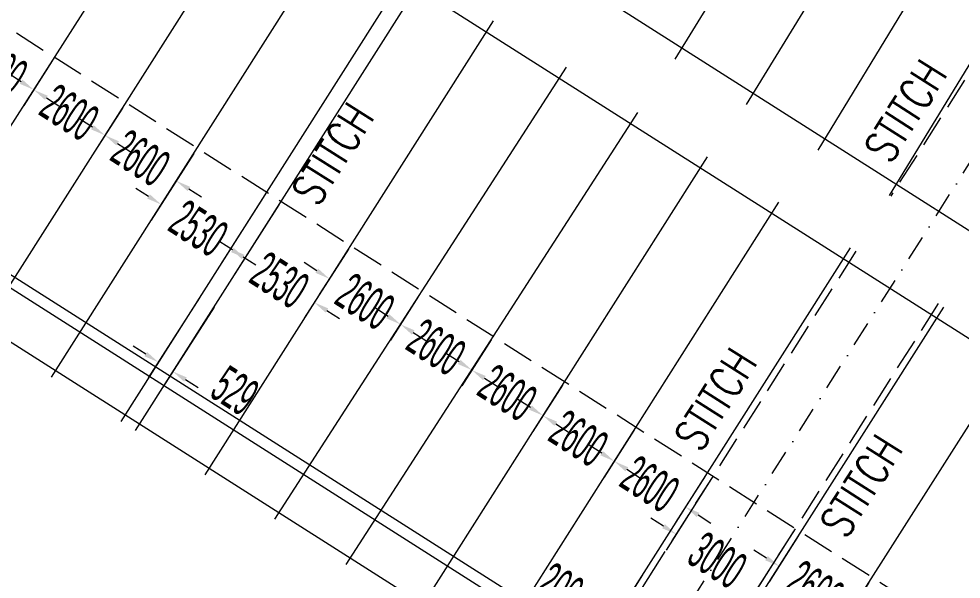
# Model space of a CAD drawing. Header units: millimetres. Extents: x 27228149 to 29012050, y 40856015 to 42918728.
# Drawn here: x 27781082 to 27810052, y 41922669 to 41939890 of the extents above; entities that cross this region are included whole.
import ezdxf

# ---------------------------------------------------------------- set-up
doc = ezdxf.new("R2010")
doc.units = ezdxf.units.MM
doc.header["$LTSCALE"] = 0.05
doc.linetypes.add('DGN Style 3', pattern=[27349.722329, 19535.51595, -7814.20638])
doc.linetypes.add('DGN Style 4', pattern=[31276.361035, 15628.41276, -7814.20638, 19.535516, -7814.20638])
doc.layers.get('Defpoints').update_dxf_attribs({"lineweight": 0})
for name, color, linetype, lineweight in [('InnerEdge_NB', 7, 'Continuous', 0), ('InnerEdge_SB', 7, 'Continuous', 0), ('OuterEdge_NB', 7, 'Continuous', 0), ('PlacementCurve_NB', 1, 'DGN Style 3', 0), ('S-_ANOT----_A-', 7, 'Continuous', 0), ('S-_ANOT----_T-', 7, 'Continuous', 0), ('S-_GRIDLINE_E- Adjusted', 6, 'DGN Style 4', 0), ('S-_SEG-----_E-NB', 3, 'Continuous', 13), ('S-_SEG-----_E-SB', 3, 'Continuous', 13), ('S-_WALLLBW-_E-', 40, 'Continuous', 13)]:
    doc.layers.add(name, color=color, linetype=linetype, lineweight=lineweight)
doc.styles.add('Styletxt', font='txt.shx')
doc.styles.add('StyleWORKING', font='WORKING.shx')
doc.dimstyles.new('dim300', dxfattribs={"dimtxt": 750, "dimasz": 750, "dimexe": 375, "dimexo": 375, "dimgap": 375, "dimtad": 1, "dimdec": 0, "dimzin": 11, "dimdsep": 46, "dimtxsty": 'StyleWORKING', "dimsah": 1, "dimcen": 0.09, "dimclrd": 7, "dimclre": 7, "dimadec": 4, "dimazin": 3, "dimtfac": 1, "dimtdec": 0, "dimtmove": 0, "dimatfit": 3, "dimfxl": 1, "dimtolj": 1, "dimtzin": 0, "dimlwd": 0, "dimlwe": 0, "dimarcsym": 0})

# ---------------------------------------------------------------- blocks, each defined once
blk = doc.blocks.new('*D837')
at = {"layer": 'Defpoints', "color": 0, "linetype": 'Continuous', "transparency": 16777216}
for p in [(27779976, 41940090), (27782170, 41938695), (27781540, 41937710)]:
    blk.add_point(p, dxfattribs=at)
at = {"layer": 'S-_ANOT----_A-', "linetype": 'Continuous', "transparency": 16777216}
for p, q in [((27779914, 41939993), (27779040, 41938626)), ((27782108, 41938599), (27781231, 41937225))]:
    blk.add_line(p, q, dxfattribs=at)
at = {"layer": 'S-_ANOT----_A-', "color": 7, "linetype": 'Continuous', "lineweight": 0, "transparency": 16777216}
for p, q in [((27778962, 41939358), (27778574, 41939605)), ((27781928, 41937462), (27782316, 41937215))]:
    blk.add_line(p, q, dxfattribs=at)
at = {"layer": 'S-_ANOT----_A-', "color": 7, "linetype": 'Continuous', "transparency": 16777216}
for points in [[(27779003, 41939422), (27778920, 41939293), (27779349, 41939110)], [(27781969, 41937527), (27781887, 41937398), (27781540, 41937710)]]:
    blk.add_solid(points, dxfattribs=at)
at = {"layer": 'S-_ANOT----_A-', "color": 0, "linetype": 'Continuous', "transparency": 16777216, "insert": (27780446, 41938411), "char_height": 1150, "attachment_point": 5, "rotation": 327.4208, "style": 'StyleWORKING'}
blk.add_mtext('\\A1;{\\W0.47826;\\C0;2600}', dxfattribs=at)
blk = doc.blocks.new('*D838')
at = {"layer": 'Defpoints', "color": 0, "linetype": 'Continuous', "transparency": 16777216}
for p in [(27782170, 41938695), (27784329, 41937246), (27783731, 41936310)]:
    blk.add_point(p, dxfattribs=at)
at = {"layer": 'S-_ANOT----_A-', "linetype": 'Continuous', "transparency": 16777216}
for p, q in [((27782108, 41938599), (27781231, 41937225)), ((27784267, 41937149), (27783422, 41935825))]:
    blk.add_line(p, q, dxfattribs=at)
at = {"layer": 'S-_ANOT----_A-', "color": 7, "linetype": 'Continuous', "lineweight": 0, "transparency": 16777216}
for p, q in [((27781153, 41937958), (27780765, 41938205)), ((27784119, 41936062), (27784506, 41935815))]:
    blk.add_line(p, q, dxfattribs=at)
at = {"layer": 'S-_ANOT----_A-', "color": 7, "linetype": 'Continuous', "transparency": 16777216}
for points in [[(27781194, 41938022), (27781111, 41937893), (27781540, 41937710)], [(27784160, 41936127), (27784078, 41935998), (27783731, 41936310)]]:
    blk.add_solid(points, dxfattribs=at)
at = {"layer": 'S-_ANOT----_A-', "color": 0, "linetype": 'Continuous', "transparency": 16777216, "insert": (27782637, 41937011), "char_height": 1150, "attachment_point": 5, "rotation": 327.4208, "style": 'StyleWORKING'}
blk.add_mtext('\\A1;{\\W0.47826;\\C0;2600}', dxfattribs=at)
blk = doc.blocks.new('*D839')
at = {"layer": 'Defpoints', "color": 0, "linetype": 'Continuous', "transparency": 16777216}
for p in [(27784329, 41937246), (27786524, 41935851), (27785922, 41934910)]:
    blk.add_point(p, dxfattribs=at)
at = {"layer": 'S-_ANOT----_A-', "linetype": 'Continuous', "transparency": 16777216}
for p, q in [((27784267, 41937149), (27783422, 41935825)), ((27786462, 41935754), (27785612, 41934425))]:
    blk.add_line(p, q, dxfattribs=at)
at = {"layer": 'S-_ANOT----_A-', "color": 7, "linetype": 'Continuous', "lineweight": 0, "transparency": 16777216}
for p, q in [((27783344, 41936558), (27782956, 41936805)), ((27786310, 41934662), (27786697, 41934415))]:
    blk.add_line(p, q, dxfattribs=at)
at = {"layer": 'S-_ANOT----_A-', "color": 7, "linetype": 'Continuous', "transparency": 16777216}
for points in [[(27783385, 41936622), (27783302, 41936493), (27783731, 41936310)], [(27786351, 41934727), (27786268, 41934598), (27785922, 41934910)]]:
    blk.add_solid(points, dxfattribs=at)
at = {"layer": 'S-_ANOT----_A-', "color": 0, "linetype": 'Continuous', "transparency": 16777216, "insert": (27784827, 41935611), "char_height": 1150, "attachment_point": 5, "rotation": 327.4208, "style": 'StyleWORKING'}
blk.add_mtext('\\A1;{\\W0.47826;\\C0;2600}', dxfattribs=at)
blk = doc.blocks.new('*D840')
at = {"layer": 'Defpoints', "color": 0, "linetype": 'Continuous', "transparency": 16777216}
for p in [(27789140, 41934265), (27791275, 41932908), (27788034, 41932538)]:
    blk.add_point(p, dxfattribs=at)
at = {"layer": 'S-_ANOT----_A-', "linetype": 'Continuous', "transparency": 16777216}
for p, q in [((27789078, 41934169), (27787724, 41932054)), ((27791213, 41932811), (27789854, 41930689))]:
    blk.add_line(p, q, dxfattribs=at)
at = {"layer": 'S-_ANOT----_A-', "color": 7, "linetype": 'Continuous', "lineweight": 0, "transparency": 16777216}
for p, q in [((27787646, 41932786), (27787259, 41933034)), ((27790552, 41930925), (27790939, 41930677))]:
    blk.add_line(p, q, dxfattribs=at)
at = {"layer": 'S-_ANOT----_A-', "color": 7, "linetype": 'Continuous', "transparency": 16777216}
for points in [[(27787688, 41932850), (27787605, 41932721), (27788034, 41932538)], [(27790593, 41930990), (27790511, 41930861), (27790165, 41931174)]]:
    blk.add_solid(points, dxfattribs=at)
at = {"layer": 'S-_ANOT----_A-', "color": 0, "linetype": 'Continuous', "transparency": 16777216, "insert": (27789100, 41931857), "char_height": 1150, "attachment_point": 5, "rotation": 327.3683, "style": 'StyleWORKING'}
blk.add_mtext('\\A1;{\\W0.47826;\\C0;2530}', dxfattribs=at)
blk = doc.blocks.new('*D841')
at = {"layer": 'Defpoints', "color": 0, "linetype": 'Continuous', "transparency": 16777216}
for p in [(27791275, 41932908), (27793434, 41931459), (27792819, 41930498)]:
    blk.add_point(p, dxfattribs=at)
at = {"layer": 'S-_ANOT----_A-', "linetype": 'Continuous', "transparency": 16777216}
for p, q in [((27791213, 41932811), (27790320, 41931416)), ((27793372, 41931362), (27792509, 41930014))]:
    blk.add_line(p, q, dxfattribs=at)
at = {"layer": 'S-_ANOT----_A-', "color": 7, "linetype": 'Continuous', "lineweight": 0, "transparency": 16777216}
for p, q in [((27790242, 41932148), (27789855, 41932396)), ((27793206, 41930250), (27793594, 41930002))]:
    blk.add_line(p, q, dxfattribs=at)
at = {"layer": 'S-_ANOT----_A-', "color": 7, "linetype": 'Continuous', "transparency": 16777216}
for points in [[(27790284, 41932213), (27790201, 41932083), (27790630, 41931900)], [(27793248, 41930315), (27793165, 41930185), (27792819, 41930498)]]:
    blk.add_solid(points, dxfattribs=at)
at = {"layer": 'S-_ANOT----_A-', "color": 0, "linetype": 'Continuous', "transparency": 16777216, "insert": (27791725, 41931200), "char_height": 1150, "attachment_point": 5, "rotation": 327.3683, "style": 'StyleWORKING'}
blk.add_mtext('\\A1;{\\W0.47826;\\C0;2600}', dxfattribs=at)
blk = doc.blocks.new('*D842')
at = {"layer": 'Defpoints', "color": 0, "linetype": 'Continuous', "transparency": 16777216}
for p in [(27793434, 41931459), (27795664, 41930119), (27795009, 41929096)]:
    blk.add_point(p, dxfattribs=at)
at = {"layer": 'S-_ANOT----_A-', "linetype": 'Continuous', "transparency": 16777216}
for p, q in [((27793372, 41931362), (27792509, 41930014)), ((27795602, 41930022), (27794699, 41928612))]:
    blk.add_line(p, q, dxfattribs=at)
at = {"layer": 'S-_ANOT----_A-', "color": 7, "linetype": 'Continuous', "lineweight": 0, "transparency": 16777216}
for p, q in [((27792432, 41930746), (27792044, 41930994)), ((27795396, 41928848), (27795784, 41928600))]:
    blk.add_line(p, q, dxfattribs=at)
at = {"layer": 'S-_ANOT----_A-', "color": 7, "linetype": 'Continuous', "transparency": 16777216}
for points in [[(27792473, 41930811), (27792390, 41930682), (27792819, 41930498)], [(27795438, 41928912), (27795355, 41928783), (27795009, 41929096)]]:
    blk.add_solid(points, dxfattribs=at)
at = {"layer": 'S-_ANOT----_A-', "color": 0, "linetype": 'Continuous', "transparency": 16777216, "insert": (27793915, 41929798), "char_height": 1150, "attachment_point": 5, "rotation": 327.3683, "style": 'StyleWORKING'}
blk.add_mtext('\\A1;{\\W0.47826;\\C0;2600}', dxfattribs=at)
blk = doc.blocks.new('*D843')
at = {"layer": 'Defpoints', "color": 0, "linetype": 'Continuous', "transparency": 16777216}
for p in [(27795664, 41930119), (27797858, 41928724), (27797198, 41927694)]:
    blk.add_point(p, dxfattribs=at)
at = {"layer": 'S-_ANOT----_A-', "linetype": 'Continuous', "transparency": 16777216}
for p, q in [((27795602, 41930022), (27794699, 41928612)), ((27797796, 41928628), (27796888, 41927210))]:
    blk.add_line(p, q, dxfattribs=at)
at = {"layer": 'S-_ANOT----_A-', "color": 7, "linetype": 'Continuous', "lineweight": 0, "transparency": 16777216}
for p, q in [((27794621, 41929344), (27794234, 41929592)), ((27797586, 41927446), (27797973, 41927198))]:
    blk.add_line(p, q, dxfattribs=at)
at = {"layer": 'S-_ANOT----_A-', "color": 7, "linetype": 'Continuous', "transparency": 16777216}
for points in [[(27794663, 41929408), (27794580, 41929279), (27795009, 41929096)], [(27797627, 41927510), (27797544, 41927381), (27797198, 41927694)]]:
    blk.add_solid(points, dxfattribs=at)
at = {"layer": 'S-_ANOT----_A-', "color": 0, "linetype": 'Continuous', "transparency": 16777216, "insert": (27796104, 41928396), "char_height": 1150, "attachment_point": 5, "rotation": 327.3683, "style": 'StyleWORKING'}
blk.add_mtext('\\A1;{\\W0.47826;\\C0;2600}', dxfattribs=at)
blk = doc.blocks.new('*D844')
at = {"layer": 'Defpoints', "color": 0, "linetype": 'Continuous', "transparency": 16777216}
for p in [(27797858, 41928724), (27800052, 41927330), (27799388, 41926292)]:
    blk.add_point(p, dxfattribs=at)
at = {"layer": 'S-_ANOT----_A-', "linetype": 'Continuous', "transparency": 16777216}
for p, q in [((27797796, 41928628), (27796888, 41927210)), ((27799990, 41927233), (27799078, 41925808))]:
    blk.add_line(p, q, dxfattribs=at)
at = {"layer": 'S-_ANOT----_A-', "color": 7, "linetype": 'Continuous', "lineweight": 0, "transparency": 16777216}
for p, q in [((27796811, 41927942), (27796424, 41928190)), ((27799775, 41926044), (27800163, 41925796))]:
    blk.add_line(p, q, dxfattribs=at)
at = {"layer": 'S-_ANOT----_A-', "color": 7, "linetype": 'Continuous', "transparency": 16777216}
for points in [[(27796852, 41928006), (27796770, 41927877), (27797198, 41927694)], [(27799817, 41926108), (27799734, 41925979), (27799388, 41926292)]]:
    blk.add_solid(points, dxfattribs=at)
at = {"layer": 'S-_ANOT----_A-', "color": 0, "linetype": 'Continuous', "transparency": 16777216, "insert": (27798294, 41926994), "char_height": 1150, "attachment_point": 5, "rotation": 327.3683, "style": 'StyleWORKING'}
blk.add_mtext('\\A1;{\\W0.47826;\\C0;2600}', dxfattribs=at)
blk = doc.blocks.new('*D845')
at = {"layer": 'Defpoints', "color": 0, "linetype": 'Continuous', "transparency": 16777216}
for p in [(27805116, 41924111), (27807276, 41922662), (27806653, 41921678)]:
    blk.add_point(p, dxfattribs=at)
at = {"layer": 'S-_ANOT----_A-', "linetype": 'Continuous', "transparency": 16777216}
for p, q in [((27805055, 41924014), (27804149, 41922582)), ((27807214, 41922565), (27806346, 41921192))]:
    blk.add_line(p, q, dxfattribs=at)
at = {"layer": 'S-_ANOT----_A-', "color": 7, "linetype": 'Continuous', "lineweight": 0, "transparency": 16777216}
for p, q in [((27804067, 41923313), (27803678, 41923559)), ((27807042, 41921432), (27807431, 41921186))]:
    blk.add_line(p, q, dxfattribs=at)
at = {"layer": 'S-_ANOT----_A-', "color": 7, "linetype": 'Continuous', "transparency": 16777216}
for points in [[(27804108, 41923378), (27804026, 41923249), (27804456, 41923068)], [(27807083, 41921496), (27807001, 41921367), (27806653, 41921678)]]:
    blk.add_solid(points, dxfattribs=at)
at = {"layer": 'S-_ANOT----_A-', "color": 0, "linetype": 'Continuous', "transparency": 16777216, "insert": (27805555, 41922374), "char_height": 1150, "attachment_point": 5, "rotation": 327.681, "style": 'StyleWORKING'}
blk.add_mtext('\\A1;{\\W0.47826;\\C0;2600}', dxfattribs=at)
blk = doc.blocks.new('*D1256')
at = {"layer": 'Defpoints', "color": 0, "linetype": 'Continuous', "transparency": 16777216}
for p in [(27786524, 41935851), (27788659, 41934494), (27785458, 41934183)]:
    blk.add_point(p, dxfattribs=at)
at = {"layer": 'S-_ANOT----_A-', "linetype": 'Continuous', "transparency": 16777216}
for p, q in [((27786462, 41935754), (27785148, 41933699)), ((27788597, 41934397), (27787280, 41932336))]:
    blk.add_line(p, q, dxfattribs=at)
at = {"layer": 'S-_ANOT----_A-', "color": 7, "linetype": 'Continuous', "lineweight": 0, "transparency": 16777216}
for p, q in [((27785070, 41934431), (27784682, 41934679)), ((27787977, 41932573), (27788365, 41932325))]:
    blk.add_line(p, q, dxfattribs=at)
at = {"layer": 'S-_ANOT----_A-', "color": 7, "linetype": 'Continuous', "transparency": 16777216}
for points in [[(27785111, 41934495), (27785029, 41934366), (27785458, 41934183)], [(27788018, 41932638), (27787936, 41932509), (27787590, 41932821)]]:
    blk.add_solid(points, dxfattribs=at)
at = {"layer": 'S-_ANOT----_A-', "color": 0, "linetype": 'Continuous', "transparency": 16777216, "insert": (27786608, 41933450), "char_height": 1150, "attachment_point": 5, "rotation": 327.4208, "style": 'StyleWORKING'}
blk.add_mtext('\\A1;{\\W0.47826;\\C0;2530}', dxfattribs=at)
blk = doc.blocks.new('*D1257')
at = {"layer": 'Defpoints', "color": 0, "linetype": 'Continuous', "transparency": 16777216}
for p in [(27786699, 41931411), (27787146, 41931128), (27785371, 41929337)]:
    blk.add_point(p, dxfattribs=at)
at = {"layer": 'S-_ANOT----_A-', "linetype": 'Continuous', "transparency": 16777216}
for p, q in [((27786637, 41931314), (27785061, 41928853)), ((27787084, 41931031), (27785506, 41928567))]:
    blk.add_line(p, q, dxfattribs=at)
at = {"layer": 'S-_ANOT----_A-', "color": 7, "linetype": 'Continuous', "lineweight": 0, "transparency": 16777216}
for p, q in [((27784984, 41929585), (27784596, 41929833)), ((27786204, 41928804), (27786591, 41928555))]:
    blk.add_line(p, q, dxfattribs=at)
at = {"layer": 'S-_ANOT----_A-', "color": 7, "linetype": 'Continuous', "transparency": 16777216}
for points in [[(27785025, 41929649), (27784942, 41929520), (27785371, 41929337)], [(27786245, 41928868), (27786162, 41928739), (27785816, 41929052)]]:
    blk.add_solid(points, dxfattribs=at)
at = {"layer": 'S-_ANOT----_A-', "color": 0, "linetype": 'Continuous', "transparency": 16777216, "insert": (27787726, 41928459), "char_height": 1150, "attachment_point": 5, "rotation": 327.3683, "style": 'StyleWORKING'}
blk.add_mtext('\\A1;{\\W0.47826;\\C0;529}', dxfattribs=at)
blk = doc.blocks.new('*D1258')
at = {"layer": 'Defpoints', "color": 0, "linetype": 'Continuous', "transparency": 16777216}
for p in [(27800052, 41927330), (27802247, 41925935), (27801578, 41924890)]:
    blk.add_point(p, dxfattribs=at)
at = {"layer": 'S-_ANOT----_A-', "linetype": 'Continuous', "transparency": 16777216}
for p, q in [((27799990, 41927233), (27799078, 41925808)), ((27802185, 41925838), (27801267, 41924406))]:
    blk.add_line(p, q, dxfattribs=at)
at = {"layer": 'S-_ANOT----_A-', "color": 7, "linetype": 'Continuous', "lineweight": 0, "transparency": 16777216}
for p, q in [((27799001, 41926540), (27798613, 41926788)), ((27801965, 41924642), (27802352, 41924394))]:
    blk.add_line(p, q, dxfattribs=at)
at = {"layer": 'S-_ANOT----_A-', "color": 7, "linetype": 'Continuous', "transparency": 16777216}
for points in [[(27799042, 41926604), (27798959, 41926475), (27799388, 41926292)], [(27802006, 41924706), (27801924, 41924577), (27801578, 41924890)]]:
    blk.add_solid(points, dxfattribs=at)
at = {"layer": 'S-_ANOT----_A-', "color": 0, "linetype": 'Continuous', "transparency": 16777216, "insert": (27800483, 41925592), "char_height": 1150, "attachment_point": 5, "rotation": 327.3683, "style": 'StyleWORKING'}
blk.add_mtext('\\A1;{\\W0.47826;\\C0;2600}', dxfattribs=at)
blk = doc.blocks.new('*D1260')
at = {"layer": 'Defpoints', "color": 0, "linetype": 'Continuous', "transparency": 16777216}
for p in [(27800314, 41922895), (27800483, 41922788), (27799637, 41921826)]:
    blk.add_point(p, dxfattribs=at)
at = {"layer": 'S-_ANOT----_A-', "linetype": 'Continuous', "transparency": 16777216}
for p, q in [((27800252, 41922798), (27799330, 41921340)), ((27800421, 41922691), (27799499, 41921233))]:
    blk.add_line(p, q, dxfattribs=at)
at = {"layer": 'S-_ANOT----_A-', "color": 7, "linetype": 'Continuous', "lineweight": 0, "transparency": 16777216}
for p, q in [((27799249, 41922072), (27798860, 41922318)), ((27800195, 41921473), (27800584, 41921227))]:
    blk.add_line(p, q, dxfattribs=at)
at = {"layer": 'S-_ANOT----_A-', "color": 7, "linetype": 'Continuous', "transparency": 16777216}
for points in [[(27799290, 41922137), (27799208, 41922007), (27799637, 41921826)], [(27800236, 41921538), (27800154, 41921408), (27799806, 41921719)]]:
    blk.add_solid(points, dxfattribs=at)
at = {"layer": 'S-_ANOT----_A-', "color": 0, "linetype": 'Continuous', "transparency": 16777216, "insert": (27797717, 41922413), "char_height": 1150, "attachment_point": 5, "rotation": 327.681, "style": 'StyleWORKING'}
blk.add_mtext('\\A1;{\\W0.47826;\\C0;200}', dxfattribs=at)
blk = doc.blocks.new('*D1262')
at = {"layer": 'Defpoints', "color": 0, "linetype": 'Continuous', "transparency": 16777216}
for p in [(27802416, 41925828), (27804947, 41924219), (27801291, 41924049)]:
    blk.add_point(p, dxfattribs=at)
at = {"layer": 'S-_ANOT----_A-', "linetype": 'Continuous', "transparency": 16777216}
for p, q in [((27802354, 41925731), (27800983, 41923564)), ((27804886, 41924121), (27803518, 41921960))]:
    blk.add_line(p, q, dxfattribs=at)
at = {"layer": 'S-_ANOT----_A-', "color": 7, "linetype": 'Continuous', "lineweight": 0, "transparency": 16777216}
for p, q in [((27800902, 41924295), (27800513, 41924541)), ((27804215, 41922200), (27804603, 41921954))]:
    blk.add_line(p, q, dxfattribs=at)
at = {"layer": 'S-_ANOT----_A-', "color": 7, "linetype": 'Continuous', "transparency": 16777216}
for points in [[(27800943, 41924360), (27800861, 41924231), (27801291, 41924049)], [(27804256, 41922264), (27804174, 41922135), (27803826, 41922446)]]:
    blk.add_solid(points, dxfattribs=at)
at = {"layer": 'S-_ANOT----_A-', "color": 0, "linetype": 'Continuous', "transparency": 16777216, "insert": (27802559, 41923249), "char_height": 1150, "attachment_point": 5, "rotation": 327.681, "style": 'StyleWORKING'}
blk.add_mtext('\\A1;{\\W0.47826;\\C0;3000}', dxfattribs=at)

msp = doc.modelspace()

# ---------------------------------------------------------------- linework, layer by layer
at = {"layer": 'InnerEdge_NB'}
msp.add_lwpolyline([(27283724.5, 42878514.7, -0.0568157), (27345588.8, 42682480.7), (27368075.3, 42566916.3, 0.0263705), (27393633.3, 42464653, 0.0426618), (27458420.2, 42303807.1, 0.1075608), (27699785.7, 42006839.6, 0.026969), (27783127.3, 41947329.2), (27839783.5, 41911319.6)], format="xyb", dxfattribs=at)
at = {"layer": 'InnerEdge_SB'}
msp.add_lwpolyline([(27841243.5, 41913709.3), (27784629.2, 41949692.3)], dxfattribs=at)
at = {"layer": 'OuterEdge_NB'}
msp.add_line((27820607.7, 41906741.2), (27775537.1, 41935387.1), dxfattribs=at)
at = {"layer": 'PlacementCurve_NB'}
msp.add_lwpolyline([(27288809.3, 42846343.4, -0.0480477), (27337834.2, 42680971.8), (27359958.8, 42567267.3, 0.0690894), (27451045.4, 42301107.2, 0.1079959), (27694979, 42000696.1, 0.0193193), (27725549.4, 41977271, 0.0146476), (27778701.6, 41940923.9), (27835716.4, 41904662.4)], format="xyb", dxfattribs=at)
at = {"layer": 'S-_GRIDLINE_E- Adjusted'}
msp.add_line((27799213.3, 41917993), (27839565.5, 41981481.9), dxfattribs=at)
at = {"layer": 'S-_SEG-----_E-NB'}
for p, q in [((27777685.9, 41931675.4), (27786584.3, 41945605.9)), ((27779896, 41930270.7), (27788762.7, 41944221.3)), ((27782090.3, 41928876), (27790957, 41942826.7)), ((27784225.5, 41927518.9), (27793092.3, 41941469.6)), ((27784671.8, 41927235.2), (27793538.6, 41941185.9)), ((27786807, 41925878.1), (27795673.8, 41939828.8)), ((27788949.3, 41924516.5), (27797919.3, 41938401.6)), ((27791142.7, 41923122.5), (27800114.5, 41937006.4)), ((27793389.9, 41921694.2), (27802256.7, 41935644.8)), ((27795584.2, 41920299.5), (27804451, 41934250.2)), ((27797778.4, 41918905), (27806645.4, 41932855.4)), ((27800647.8, 41917081.2), (27809514.9, 41931031.7)), ((27802842.4, 41915686.3), (27811708.9, 41929637.2))]:
    msp.add_line(p, q, dxfattribs=at)
at = {"layer": 'S-_SEG-----_E-NB', "linetype": 'DGN Style 3'}
for p, q in [((27806814.1, 41932748.3), (27797947.3, 41918797.6)), ((27809346, 41931139), (27800479.2, 41917188.4))]:
    msp.add_line(p, q, dxfattribs=at)
at = {"layer": 'S-_SEG-----_E-SB'}
for p, q in [((27801261.7, 41938647), (27809883.2, 41952753.6)), ((27803456.4, 41937252.1), (27812077.8, 41951358.7)), ((27805650.9, 41935857.3), (27814272.5, 41949963.8)), ((27807845.6, 41934462.4), (27816467.1, 41948569))]:
    msp.add_line(p, q, dxfattribs=at)
at = {"layer": 'S-_SEG-----_E-SB', "linetype": 'DGN Style 3'}
msp.add_line((27816753.7, 41948386.8), (27807886.9, 41934436.2), dxfattribs=at)
at = {"layer": 'S-_WALLLBW-_E-'}
for p, q in [((27809257, 41913540.7), (27775349.4, 41935091.7)), ((27808506, 41912359.2), (27774598.4, 41933910.2))]:
    msp.add_line(p, q, dxfattribs=at)

# ---------------------------------------------------------------- texts
at = {"layer": 'S-_ANOT----_T-', "linetype": 'Continuous', "style": 'Styletxt', "width": 0.75}
for p in [(27807879.2, 41935397.2), (27790269.5, 41934079.3), (27802040.2, 41926536.9), (27806516.7, 41923871.5)]:
    msp.add_text('STITCH', height=1000, rotation=57.56077, dxfattribs=at).set_placement(p)

# ---------------------------------------------------------------- dimensions: what is measured, and where the dimension line sits
at = {"layer": 'S-_ANOT----_A-', "linetype": 'Continuous'}
for base, p1, p2, angle, override, picture, middle, turn in [((27781540.3, 41937709.9), (27779975.6, 41940090.2), (27782170.1, 41938695.4), 147.42078, {"dimscale": 1000, "dimtxt": 1.15, "dimasz": 0.46, "dimexe": 0.575, "dimexo": 0.115, "dimgap": 0.2875, "dimtad": 1, "dimjust": 0, "dimtih": 0, "dimtoh": 0, "dimlfac": 1, "dimsah": 1, "dimcen": 0, "dimse1": 0, "dimse2": 0, "dimclre": 256, "dimclrt": 0, "dimtol": 0, "dimtfac": 1, "dimtofl": 0, "dimtmove": 2, "dimatfit": 3, "dimfrac": 0, "dimtolj": 1, "dimlwe": 65535}, '*D837', (27780445.6, 41938411.2), 327.42078), ((27783731.2, 41936309.9), (27782170.1, 41938695.4), (27784329.4, 41937246), 147.42078, {"dimscale": 1000, "dimtxt": 1.15, "dimasz": 0.46, "dimexe": 0.575, "dimexo": 0.115, "dimgap": 0.2875, "dimtad": 1, "dimjust": 0, "dimtih": 0, "dimtoh": 0, "dimlfac": 1, "dimsah": 1, "dimcen": 0, "dimse1": 0, "dimse2": 0, "dimclre": 256, "dimclrt": 0, "dimtol": 0, "dimtfac": 1, "dimtofl": 0, "dimtmove": 2, "dimatfit": 3, "dimfrac": 0, "dimtolj": 1, "dimlwe": 65535}, '*D838', (27782636.5, 41937011.1), 327.42078), ((27785922.1, 41934909.9), (27784329.4, 41937246), (27786523.6, 41935851.3), 147.42078, {"dimscale": 1000, "dimtxt": 1.15, "dimasz": 0.46, "dimexe": 0.575, "dimexo": 0.115, "dimgap": 0.2875, "dimtad": 1, "dimjust": 0, "dimtih": 0, "dimtoh": 0, "dimlfac": 1, "dimsah": 1, "dimcen": 0, "dimse1": 0, "dimse2": 0, "dimclre": 256, "dimclrt": 0, "dimtol": 0, "dimtfac": 1, "dimtofl": 0, "dimtmove": 2, "dimatfit": 3, "dimfrac": 0, "dimtolj": 1, "dimlwe": 65535}, '*D839', (27784827.4, 41935611.1), 327.42078), ((27785457.6, 41934183.2), (27788658.9, 41934494.2), (27786523.6, 41935851.3), 147.42078, {"dimscale": 1000, "dimtxt": 1.15, "dimasz": 0.46, "dimexe": 0.575, "dimexo": 0.115, "dimgap": 0.2875, "dimtad": 1, "dimtih": 0, "dimtoh": 0, "dimlfac": 1, "dimsah": 1, "dimcen": 0, "dimse1": 0, "dimse2": 0, "dimclre": 256, "dimclrt": 0, "dimtol": 0, "dimtfac": 1, "dimtofl": 0, "dimtmove": 2, "dimatfit": 3, "dimfrac": 0, "dimtolj": 1, "dimlwe": 65535}, '*D1256', (27786607.8, 41933449.8), 327.42078), ((27788033.9, 41932537.8), (27791275.3, 41932908.3), (27789140.1, 41934265.4), 147.36831, {"dimscale": 1000, "dimtxt": 1.15, "dimasz": 0.46, "dimexe": 0.575, "dimexo": 0.115, "dimgap": 0.2875, "dimtad": 1, "dimtih": 0, "dimtoh": 0, "dimlfac": 1, "dimsah": 1, "dimcen": 0, "dimse1": 0, "dimse2": 0, "dimclre": 256, "dimclrt": 0, "dimtol": 0, "dimtfac": 1, "dimtofl": 0, "dimtmove": 2, "dimatfit": 3, "dimfrac": 0, "dimtolj": 1, "dimlwe": 65535}, '*D840', (27789099.9, 41931856.8), 327.36831), ((27792819, 41930498), (27791275.3, 41932908.3), (27793434.3, 41931459.1), 147.36831, {"dimscale": 1000, "dimtxt": 1.15, "dimasz": 0.46, "dimexe": 0.575, "dimexo": 0.115, "dimgap": 0.2875, "dimtad": 1, "dimjust": 0, "dimtih": 0, "dimtoh": 0, "dimlfac": 1, "dimsah": 1, "dimcen": 0, "dimse1": 0, "dimse2": 0, "dimclre": 256, "dimclrt": 0, "dimtol": 0, "dimtfac": 1, "dimtofl": 0, "dimtmove": 2, "dimatfit": 3, "dimfrac": 0, "dimtolj": 1, "dimlwe": 65535}, '*D841', (27791725, 41931200.1), 327.36831), ((27785371.1, 41929336.8), (27787145.7, 41931127.5), (27786699.3, 41931411.2), 147.36831, {"dimscale": 1000, "dimtxt": 1.15, "dimasz": 0.46, "dimexe": 0.575, "dimexo": 0.115, "dimgap": 0.2875, "dimtad": 1, "dimtih": 0, "dimtoh": 0, "dimlfac": 1, "dimsah": 1, "dimcen": 0, "dimse1": 0, "dimse2": 0, "dimclre": 256, "dimclrt": 0, "dimtol": 0, "dimtfac": 1, "dimtofl": 0, "dimtmove": 2, "dimatfit": 3, "dimfrac": 0, "dimtolj": 1, "dimlwe": 65535}, '*D1257', (27787726.1, 41928459), 327.36831), ((27795008.8, 41929095.9), (27793434.3, 41931459.1), (27795663.9, 41930119), 147.36831, {"dimscale": 1000, "dimtxt": 1.15, "dimasz": 0.46, "dimexe": 0.575, "dimexo": 0.115, "dimgap": 0.2875, "dimtad": 1, "dimjust": 0, "dimtih": 0, "dimtoh": 0, "dimlfac": 1, "dimsah": 1, "dimcen": 0, "dimse1": 0, "dimse2": 0, "dimclre": 256, "dimclrt": 0, "dimtol": 0, "dimtfac": 1, "dimtofl": 0, "dimtmove": 2, "dimatfit": 3, "dimfrac": 0, "dimtolj": 1, "dimlwe": 65535}, '*D842', (27793914.6, 41929798.1), 327.36831), ((27797198.4, 41927693.9), (27795663.9, 41930119), (27797858.2, 41928724.4), 147.36831, {"dimscale": 1000, "dimtxt": 1.15, "dimasz": 0.46, "dimexe": 0.575, "dimexo": 0.115, "dimgap": 0.2875, "dimtad": 1, "dimjust": 0, "dimtih": 0, "dimtoh": 0, "dimlfac": 1, "dimsah": 1, "dimcen": 0, "dimse1": 0, "dimse2": 0, "dimclre": 256, "dimclrt": 0, "dimtol": 0, "dimtfac": 1, "dimtofl": 0, "dimtmove": 2, "dimatfit": 3, "dimfrac": 0, "dimtolj": 1, "dimlwe": 65535}, '*D843', (27796104.3, 41928396), 327.36831), ((27799388, 41926291.9), (27797858.2, 41928724.4), (27800052.5, 41927329.7), 147.36831, {"dimscale": 1000, "dimtxt": 1.15, "dimasz": 0.46, "dimexe": 0.575, "dimexo": 0.115, "dimgap": 0.2875, "dimtad": 1, "dimjust": 0, "dimtih": 0, "dimtoh": 0, "dimlfac": 1, "dimsah": 1, "dimcen": 0, "dimse1": 0, "dimse2": 0, "dimclre": 256, "dimclrt": 0, "dimtol": 0, "dimtfac": 1, "dimtofl": 0, "dimtmove": 2, "dimatfit": 3, "dimfrac": 0, "dimtolj": 1, "dimlwe": 65535}, '*D844', (27798293.9, 41926994), 327.36831), ((27801577.5, 41924889.9), (27800052.5, 41927329.7), (27802246.8, 41925935.1), 147.36831, {"dimscale": 1000, "dimtxt": 1.15, "dimasz": 0.46, "dimexe": 0.575, "dimexo": 0.115, "dimgap": 0.2875, "dimtad": 1, "dimjust": 0, "dimtih": 0, "dimtoh": 0, "dimlfac": 1, "dimsah": 1, "dimcen": 0, "dimse1": 0, "dimse2": 0, "dimclre": 256, "dimclrt": 0, "dimtol": 0, "dimtfac": 1, "dimtofl": 0, "dimtmove": 2, "dimatfit": 3, "dimfrac": 0, "dimtolj": 1, "dimlwe": 65535}, '*D1258', (27800483.5, 41925592), 327.36831), ((27801290.6, 41924049.5), (27804947.5, 41924218.6), (27802415.6, 41925827.8), 147.68096, {"dimscale": 1000, "dimtxt": 1.15, "dimasz": 0.46, "dimexe": 0.575, "dimexo": 0.115, "dimgap": 0.2875, "dimtad": 1, "dimtih": 0, "dimtoh": 0, "dimlfac": 1, "dimsah": 1, "dimcen": 0, "dimse1": 0, "dimse2": 0, "dimclre": 256, "dimclrt": 0, "dimtol": 0, "dimtfac": 1, "dimtofl": 0, "dimtmove": 2, "dimatfit": 3, "dimfrac": 0, "dimtolj": 1, "dimlwe": 65535}, '*D1262', (27802558.9, 41923248.7), 327.68096), ((27806653, 41921677.6), (27805116.2, 41924111.3), (27807275.7, 41922661.8), 147.68096, {"dimscale": 1000, "dimtxt": 1.15, "dimasz": 0.46, "dimexe": 0.575, "dimexo": 0.115, "dimgap": 0.2875, "dimtad": 1, "dimjust": 0, "dimtih": 0, "dimtoh": 0, "dimlfac": 1, "dimsah": 1, "dimcen": 0, "dimse1": 0, "dimse2": 0, "dimclre": 256, "dimclrt": 0, "dimtol": 0, "dimtfac": 1, "dimtofl": 0, "dimtmove": 2, "dimatfit": 3, "dimfrac": 0, "dimtolj": 1, "dimlwe": 65535}, '*D845', (27805555.2, 41922373.7), 327.68096), ((27799637.4, 41921825.9), (27800482.8, 41922788.2), (27800313.8, 41922895.1), 147.68096, {"dimscale": 1000, "dimtxt": 1.15, "dimasz": 0.46, "dimexe": 0.575, "dimexo": 0.115, "dimgap": 0.2875, "dimtad": 1, "dimtih": 0, "dimtoh": 0, "dimlfac": 1, "dimsah": 1, "dimcen": 0, "dimse1": 0, "dimse2": 0, "dimclre": 256, "dimclrt": 0, "dimtol": 0, "dimtfac": 1, "dimtofl": 0, "dimtmove": 2, "dimatfit": 3, "dimfrac": 0, "dimtolj": 1, "dimlwe": 65535}, '*D1260', (27797717.3, 41922412.9), 327.68096)]:
    dim = msp.add_linear_dim(base=base, p1=p1, p2=p2, angle=angle, text='{\\W0.47826;\\C0;<>}', dimstyle='dim300', override=override, dxfattribs=at)
    dim.commit()
    dim.dimension.update_dxf_attribs({"geometry": picture, "text_midpoint": middle, "dimtype": 160, "text_rotation": turn})

doc.saveas('drawing.dxf')
